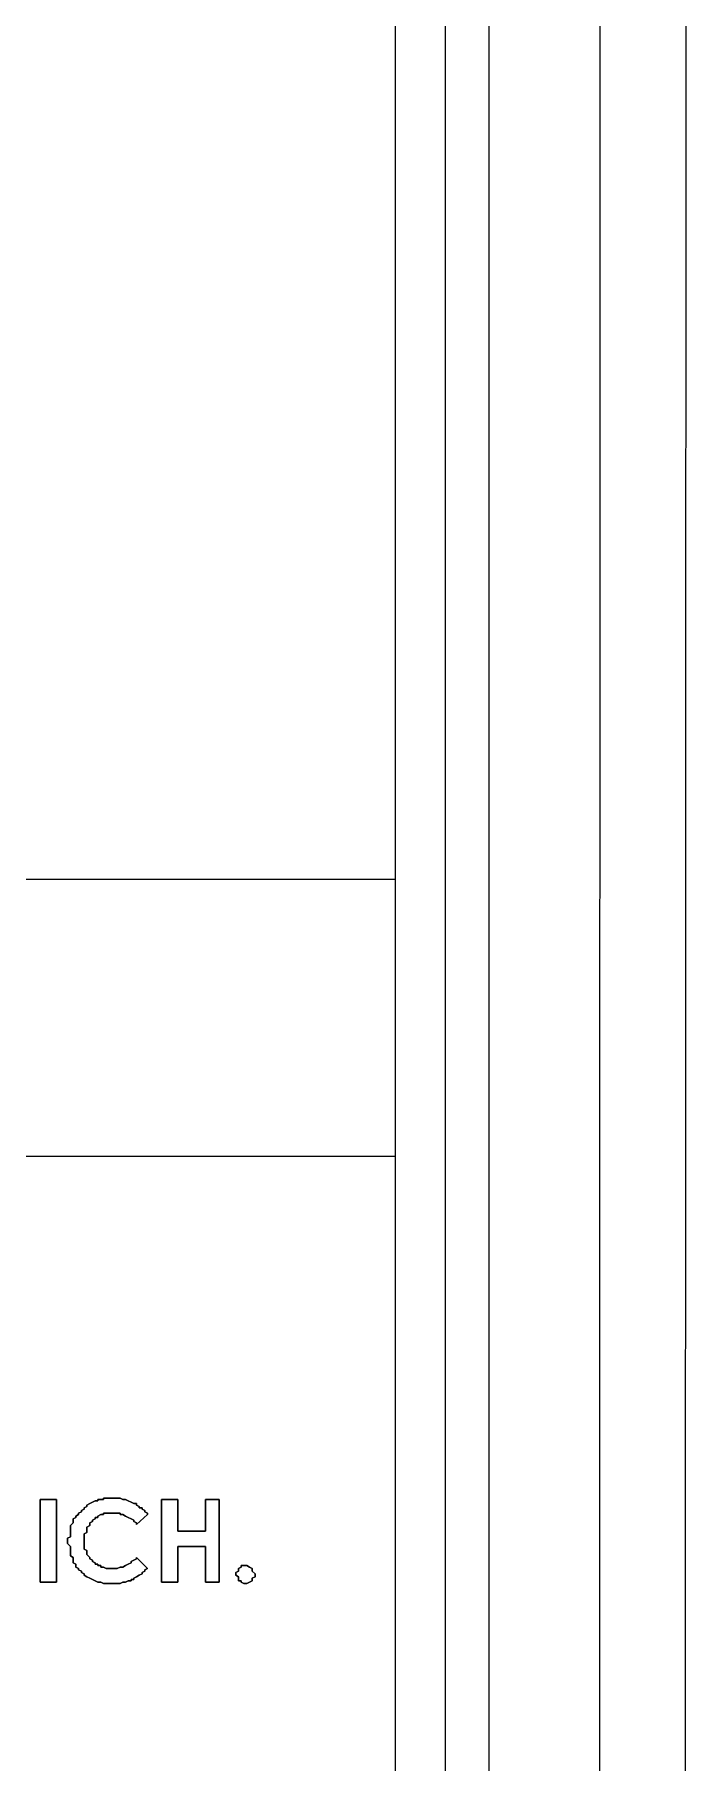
# Model space of a CAD drawing. Header units: metres. Extents: x 2.9 to 42.8, y 1.7 to 28.7.
# Drawn here: x 41.935 to 42.774, y 3.87 to 6.082 of the extents above; entities that cross this region are included whole.
import ezdxf

# ---------------------------------------------------------------- set-up
doc = ezdxf.new("R2010")
doc.units = ezdxf.units.M
doc.layers.add('AMARILLO', color=2, linetype='Continuous')
doc.layers.add('NEGRO', color=7, linetype='Continuous')
doc.layers.add('RGB_000_184_184', color=7, linetype='Continuous', true_color=0x00b8b8)

msp = doc.modelspace()

# ---------------------------------------------------------------- linework, layer by layer
at = {"layer": 'AMARILLO', "lineweight": -3}
for points in [[(42.3968, 5.0006), (41.6348, 5.0006)], [(42.3968, 4.6461), (40.8552, 4.6461)]]:
    msp.add_lwpolyline(points, dxfattribs=at)
at = {"layer": 'NEGRO', "lineweight": -3}
for points in [[(41.9418, 4.2069), (41.9418, 4.101), (41.9418, 4.2069)], [(41.9629, 4.2069), (41.9418, 4.2069), (41.9629, 4.2069)], [(41.9629, 4.101), (41.9629, 4.2069), (41.9629, 4.101)], [(42.0088, 4.2033), (42.0053, 4.2016), (42.0088, 4.2033)], [(42.0123, 4.2051), (42.0088, 4.2033), (42.0123, 4.2051)], [(42.0158, 4.2051), (42.0123, 4.2051), (42.0158, 4.2051)], [(42.0194, 4.2069), (42.0158, 4.2069), (42.0194, 4.2069)], [(42.0158, 4.2069), (42.0158, 4.2051), (42.0158, 4.2069)], [(42.0229, 4.2069), (42.0194, 4.2069), (42.0229, 4.2069)], [(42.0264, 4.2086), (42.0229, 4.2086), (42.0264, 4.2086)], [(42.0229, 4.2086), (42.0229, 4.2069), (42.0229, 4.2086)], [(42.0299, 4.2086), (42.0264, 4.2086), (42.0299, 4.2086)], [(42.0335, 4.2086), (42.0299, 4.2086), (42.0335, 4.2086)], [(42.037, 4.2086), (42.0335, 4.2086), (42.037, 4.2086)], [(42.0405, 4.2086), (42.037, 4.2086), (42.0405, 4.2086)], [(42.0441, 4.2086), (42.0405, 4.2086), (42.0441, 4.2086)], [(42.0476, 4.2069), (42.0441, 4.2086), (42.0476, 4.2069)], [(42.0511, 4.2069), (42.0476, 4.2069), (42.0511, 4.2069)], [(42.0546, 4.2051), (42.0511, 4.2069), (42.0546, 4.2051)], [(42.0582, 4.2033), (42.0546, 4.2051), (42.0582, 4.2033)], [(42.0617, 4.2016), (42.0582, 4.2033), (42.0617, 4.2016)], [(42.097, 4.2069), (42.097, 4.101), (42.097, 4.2069)], [(42.1181, 4.2069), (42.097, 4.2069), (42.1181, 4.2069)], [(42.1181, 4.1663), (42.1181, 4.2069), (42.1181, 4.1663)], [(42.1711, 4.2069), (42.1534, 4.2069), (42.1711, 4.2069)], [(42.1534, 4.2069), (42.1534, 4.1663), (42.1534, 4.2069)], [(42.1711, 4.101), (42.1711, 4.2069), (42.1711, 4.101)], [(41.9876, 4.1839), (41.9841, 4.1822), (41.9876, 4.1839)], [(41.9841, 4.1822), (41.9841, 4.1804), (41.9841, 4.1822)], [(41.9841, 4.1804), (41.9841, 4.1787), (41.9841, 4.1804)], [(41.9911, 4.1875), (41.9876, 4.1857), (41.9911, 4.1875)], [(41.9876, 4.1857), (41.9876, 4.1839), (41.9876, 4.1857)], [(41.9947, 4.191), (41.9911, 4.1892), (41.9947, 4.191)], [(41.9911, 4.1892), (41.9911, 4.1875), (41.9911, 4.1892)], [(41.9982, 4.1945), (41.9947, 4.1928), (41.9982, 4.1945)], [(41.9947, 4.1928), (41.9947, 4.191), (41.9947, 4.1928)], [(42.0017, 4.1981), (41.9982, 4.1963), (42.0017, 4.1981)], [(41.9982, 4.1963), (41.9982, 4.1945), (41.9982, 4.1963)], [(42.0053, 4.2016), (42.0017, 4.1998), (42.0053, 4.2016)], [(42.0017, 4.1998), (42.0017, 4.1981), (42.0017, 4.1998)], [(42.0088, 4.1804), (42.0123, 4.1822), (42.0088, 4.1804)], [(42.0088, 4.1787), (42.0088, 4.1804), (42.0088, 4.1787)], [(42.0123, 4.1822), (42.0123, 4.1839), (42.0123, 4.1822)], [(42.0123, 4.1839), (42.0158, 4.1839), (42.0123, 4.1839)], [(42.0158, 4.1857), (42.0194, 4.1875), (42.0158, 4.1857)], [(42.0158, 4.1839), (42.0158, 4.1857), (42.0158, 4.1839)], [(42.0194, 4.1875), (42.0229, 4.1875), (42.0194, 4.1875)], [(42.0229, 4.1875), (42.0229, 4.1892), (42.0229, 4.1875)], [(42.0229, 4.1892), (42.0264, 4.1892), (42.0229, 4.1892)], [(42.0264, 4.1892), (42.0299, 4.1892), (42.0264, 4.1892)], [(42.0299, 4.1892), (42.0335, 4.1892), (42.0299, 4.1892)], [(42.0335, 4.1892), (42.037, 4.1892), (42.0335, 4.1892)], [(42.037, 4.1892), (42.0405, 4.1892), (42.037, 4.1892)], [(42.0405, 4.1892), (42.0441, 4.1892), (42.0405, 4.1892)], [(42.0441, 4.1892), (42.0441, 4.1875), (42.0441, 4.1892)], [(42.0441, 4.1875), (42.0476, 4.1875), (42.0441, 4.1875)], [(42.0476, 4.1875), (42.0511, 4.1857), (42.0476, 4.1875)], [(42.0511, 4.1857), (42.0546, 4.1839), (42.0511, 4.1857)], [(42.0546, 4.1839), (42.0582, 4.1822), (42.0546, 4.1839)], [(42.0582, 4.1822), (42.0617, 4.1804), (42.0582, 4.1822)], [(42.0652, 4.2016), (42.0617, 4.2016), (42.0652, 4.2016)], [(42.0617, 4.1804), (42.0617, 4.1787), (42.0617, 4.1804)], [(42.0652, 4.1998), (42.0652, 4.2016), (42.0652, 4.1998)], [(42.0687, 4.1981), (42.0652, 4.1998), (42.0687, 4.1981)], [(42.0652, 4.1751), (42.0793, 4.1875), (42.0652, 4.1751)], [(42.0687, 4.1963), (42.0687, 4.1981), (42.0687, 4.1963)], [(42.0723, 4.1963), (42.0687, 4.1963), (42.0723, 4.1963)], [(42.0723, 4.1945), (42.0723, 4.1963), (42.0723, 4.1945)], [(42.0758, 4.1928), (42.0723, 4.1945), (42.0758, 4.1928)], [(42.0758, 4.191), (42.0758, 4.1928), (42.0758, 4.191)], [(42.0793, 4.1892), (42.0758, 4.191), (42.0793, 4.1892)], [(42.0793, 4.1875), (42.0793, 4.1892), (42.0793, 4.1875)], [(41.9806, 4.1593), (41.977, 4.1575), (41.9806, 4.1593)], [(41.9841, 4.1769), (41.9806, 4.1734), (41.9841, 4.1769)], [(41.9806, 4.1734), (41.9806, 4.1716), (41.9806, 4.1734)], [(41.9806, 4.1716), (41.9806, 4.1698), (41.9806, 4.1716)], [(41.9806, 4.1698), (41.9806, 4.1663), (41.9806, 4.1698)], [(41.9806, 4.1663), (41.9806, 4.1645), (41.9806, 4.1663)], [(41.9806, 4.1645), (41.9806, 4.1628), (41.9806, 4.1645)], [(41.9806, 4.1628), (41.9806, 4.1593), (41.9806, 4.1628)], [(41.9841, 4.1787), (41.9841, 4.1769), (41.9841, 4.1787)], [(41.9982, 4.1628), (42.0017, 4.1645), (41.9982, 4.1628)], [(41.9982, 4.161), (41.9982, 4.1628), (41.9982, 4.161)], [(41.9982, 4.1575), (41.9982, 4.161), (41.9982, 4.1575)], [(42.0017, 4.1716), (42.0053, 4.1734), (42.0017, 4.1716)], [(42.0017, 4.1698), (42.0017, 4.1716), (42.0017, 4.1698)], [(42.0017, 4.1681), (42.0017, 4.1698), (42.0017, 4.1681)], [(42.0017, 4.1645), (42.0017, 4.1681), (42.0017, 4.1645)], [(42.0053, 4.1769), (42.0088, 4.1787), (42.0053, 4.1769)], [(42.0053, 4.1751), (42.0053, 4.1769), (42.0053, 4.1751)], [(42.0053, 4.1734), (42.0053, 4.1751), (42.0053, 4.1734)], [(42.0617, 4.1787), (42.0652, 4.1769), (42.0617, 4.1787)], [(42.0652, 4.1769), (42.0652, 4.1751), (42.0652, 4.1769)], [(42.1534, 4.1663), (42.1181, 4.1663), (42.1534, 4.1663)], [(41.977, 4.1575), (41.977, 4.154), (41.977, 4.1575)], [(41.977, 4.154), (41.977, 4.1522), (41.977, 4.154)], [(41.977, 4.1522), (41.977, 4.1504), (41.977, 4.1522)], [(41.977, 4.1504), (41.9806, 4.1469), (41.977, 4.1504)], [(41.9806, 4.1469), (41.9806, 4.1451), (41.9806, 4.1469)], [(41.9806, 4.1451), (41.9806, 4.1416), (41.9806, 4.1451)], [(41.9806, 4.1416), (41.9806, 4.1398), (41.9806, 4.1416)], [(41.9806, 4.1398), (41.9806, 4.1363), (41.9806, 4.1398)], [(41.9806, 4.1363), (41.9806, 4.1346), (41.9806, 4.1363)], [(41.9982, 4.1557), (41.9982, 4.1575), (41.9982, 4.1557)], [(41.9982, 4.154), (41.9982, 4.1557), (41.9982, 4.154)], [(41.9982, 4.1522), (41.9982, 4.154), (41.9982, 4.1522)], [(41.9982, 4.1487), (41.9982, 4.1522), (41.9982, 4.1487)], [(41.9982, 4.1469), (41.9982, 4.1487), (41.9982, 4.1469)], [(41.9982, 4.1434), (41.9982, 4.1469), (41.9982, 4.1434)], [(42.0017, 4.1416), (41.9982, 4.1434), (42.0017, 4.1416)], [(42.0017, 4.1398), (42.0017, 4.1416), (42.0017, 4.1398)], [(42.0017, 4.1381), (42.0017, 4.1398), (42.0017, 4.1381)], [(42.0017, 4.1363), (42.0017, 4.1381), (42.0017, 4.1363)], [(42.0053, 4.1328), (42.0017, 4.1363), (42.0053, 4.1328)], [(42.1181, 4.101), (42.1181, 4.1469), (42.1181, 4.101)], [(42.1181, 4.1469), (42.1534, 4.1469), (42.1181, 4.1469)], [(42.1534, 4.1469), (42.1534, 4.101), (42.1534, 4.1469)], [(41.9806, 4.1346), (41.9841, 4.1328), (41.9806, 4.1346)], [(41.9841, 4.1328), (41.9841, 4.131), (41.9841, 4.1328)], [(41.9841, 4.131), (41.9841, 4.1275), (41.9841, 4.131)], [(41.9841, 4.1275), (41.9841, 4.1257), (41.9841, 4.1275)], [(41.9841, 4.1257), (41.9876, 4.124), (41.9841, 4.1257)], [(41.9876, 4.124), (41.9876, 4.1222), (41.9876, 4.124)], [(41.9876, 4.1222), (41.9876, 4.1204), (41.9876, 4.1222)], [(41.9876, 4.1204), (41.9911, 4.1187), (41.9876, 4.1204)], [(41.9911, 4.1187), (41.9911, 4.1169), (41.9911, 4.1187)], [(41.9911, 4.1169), (41.9947, 4.1152), (41.9911, 4.1169)], [(41.9947, 4.1152), (41.9947, 4.1134), (41.9947, 4.1152)], [(42.0053, 4.131), (42.0053, 4.1328), (42.0053, 4.131)], [(42.0088, 4.1293), (42.0053, 4.131), (42.0088, 4.1293)], [(42.0088, 4.1275), (42.0088, 4.1293), (42.0088, 4.1275)], [(42.0123, 4.1257), (42.0088, 4.1275), (42.0123, 4.1257)], [(42.0123, 4.124), (42.0123, 4.1257), (42.0123, 4.124)], [(42.0158, 4.124), (42.0123, 4.124), (42.0158, 4.124)], [(42.0158, 4.1222), (42.0158, 4.124), (42.0158, 4.1222)], [(42.0194, 4.1222), (42.0158, 4.1222), (42.0194, 4.1222)], [(42.0194, 4.1204), (42.0194, 4.1222), (42.0194, 4.1204)], [(42.0229, 4.1204), (42.0194, 4.1204), (42.0229, 4.1204)], [(42.0264, 4.1187), (42.0229, 4.1204), (42.0264, 4.1187)], [(42.0299, 4.1187), (42.0264, 4.1187), (42.0299, 4.1187)], [(42.0335, 4.1187), (42.0299, 4.1187), (42.0335, 4.1187)], [(42.037, 4.1187), (42.0335, 4.1187), (42.037, 4.1187)], [(42.0405, 4.1187), (42.037, 4.1187), (42.0405, 4.1187)], [(42.0441, 4.1204), (42.0405, 4.1187), (42.0441, 4.1204)], [(42.0476, 4.1204), (42.0441, 4.1204), (42.0476, 4.1204)], [(42.0511, 4.1222), (42.0476, 4.1204), (42.0511, 4.1222)], [(42.0546, 4.124), (42.0511, 4.1222), (42.0546, 4.124)], [(42.0582, 4.1257), (42.0546, 4.124), (42.0582, 4.1257)], [(42.0617, 4.1293), (42.0582, 4.1275), (42.0617, 4.1293)], [(42.0582, 4.1275), (42.0582, 4.1257), (42.0582, 4.1275)], [(42.0652, 4.131), (42.0617, 4.1293), (42.0652, 4.131)], [(42.0793, 4.1187), (42.0652, 4.1328), (42.0793, 4.1187)], [(42.0652, 4.1328), (42.0652, 4.131), (42.0652, 4.1328)], [(42.0723, 4.1134), (42.0758, 4.1152), (42.0723, 4.1134)], [(42.0758, 4.1169), (42.0793, 4.1187), (42.0758, 4.1169)], [(42.0758, 4.1152), (42.0758, 4.1169), (42.0758, 4.1152)], [(42.1957, 4.1152), (42.1922, 4.1134), (42.1957, 4.1152)], [(42.1993, 4.1204), (42.1957, 4.1187), (42.1993, 4.1204)], [(42.1957, 4.1187), (42.1957, 4.1152), (42.1957, 4.1187)], [(42.2028, 4.1222), (42.1993, 4.1222), (42.2028, 4.1222)], [(42.1993, 4.1222), (42.1993, 4.1204), (42.1993, 4.1222)], [(42.2063, 4.1222), (42.2028, 4.1222), (42.2063, 4.1222)], [(42.2099, 4.1204), (42.2063, 4.1222), (42.2099, 4.1204)], [(42.2134, 4.1187), (42.2099, 4.1204), (42.2134, 4.1187)], [(42.2134, 4.1169), (42.2134, 4.1187), (42.2134, 4.1169)], [(42.2134, 4.1152), (42.2134, 4.1169), (42.2134, 4.1152)], [(42.2169, 4.1116), (42.2134, 4.1152), (42.2169, 4.1116)], [(41.9418, 4.101), (41.9629, 4.101), (41.9418, 4.101)], [(41.9947, 4.1134), (41.9982, 4.1116), (41.9947, 4.1134)], [(41.9982, 4.1116), (41.9982, 4.1099), (41.9982, 4.1116)], [(41.9982, 4.1099), (42.0017, 4.1081), (41.9982, 4.1099)], [(42.0017, 4.1081), (42.0053, 4.1063), (42.0017, 4.1081)], [(42.0053, 4.1063), (42.0088, 4.1046), (42.0053, 4.1063)], [(42.0088, 4.1046), (42.0123, 4.1028), (42.0088, 4.1046)], [(42.0123, 4.1028), (42.0158, 4.101), (42.0123, 4.1028)], [(42.0158, 4.101), (42.0194, 4.101), (42.0158, 4.101)], [(42.0194, 4.101), (42.0229, 4.0993), (42.0194, 4.101)], [(42.0229, 4.0993), (42.0264, 4.0993), (42.0229, 4.0993)], [(42.0264, 4.0993), (42.0299, 4.0993), (42.0264, 4.0993)], [(42.0299, 4.0993), (42.0335, 4.0993), (42.0299, 4.0993)], [(42.0335, 4.0993), (42.037, 4.0993), (42.0335, 4.0993)], [(42.037, 4.0993), (42.0405, 4.0993), (42.037, 4.0993)], [(42.0405, 4.0993), (42.0441, 4.0993), (42.0405, 4.0993)], [(42.0441, 4.0993), (42.0476, 4.101), (42.0441, 4.0993)], [(42.0476, 4.101), (42.0511, 4.101), (42.0476, 4.101)], [(42.0511, 4.101), (42.0546, 4.1028), (42.0511, 4.101)], [(42.0546, 4.1028), (42.0582, 4.1028), (42.0546, 4.1028)], [(42.0582, 4.1028), (42.0582, 4.1046), (42.0582, 4.1028)], [(42.0582, 4.1046), (42.0617, 4.1046), (42.0582, 4.1046)], [(42.0617, 4.1063), (42.0652, 4.1081), (42.0617, 4.1063)], [(42.0617, 4.1046), (42.0617, 4.1063), (42.0617, 4.1046)], [(42.0652, 4.1081), (42.0687, 4.1099), (42.0652, 4.1081)], [(42.0687, 4.1099), (42.0723, 4.1116), (42.0687, 4.1099)], [(42.0723, 4.1116), (42.0723, 4.1134), (42.0723, 4.1116)], [(42.097, 4.101), (42.1181, 4.101), (42.097, 4.101)], [(42.1534, 4.101), (42.1711, 4.101), (42.1534, 4.101)], [(42.1922, 4.1134), (42.1922, 4.1116), (42.1922, 4.1134)], [(42.1922, 4.1116), (42.1922, 4.1099), (42.1922, 4.1116)], [(42.1922, 4.1099), (42.1957, 4.1081), (42.1922, 4.1099)], [(42.1957, 4.1081), (42.1957, 4.1046), (42.1957, 4.1081)], [(42.1957, 4.1046), (42.1957, 4.1028), (42.1957, 4.1046)], [(42.1957, 4.1028), (42.1993, 4.1028), (42.1957, 4.1028)], [(42.1993, 4.1028), (42.1993, 4.101), (42.1993, 4.1028)], [(42.1993, 4.101), (42.2028, 4.0993), (42.1993, 4.101)], [(42.2028, 4.0993), (42.2063, 4.0993), (42.2028, 4.0993)], [(42.2063, 4.0993), (42.2099, 4.101), (42.2063, 4.0993)], [(42.2099, 4.101), (42.2134, 4.1028), (42.2099, 4.101)], [(42.2134, 4.1063), (42.2169, 4.1081), (42.2134, 4.1063)], [(42.2134, 4.1046), (42.2134, 4.1063), (42.2134, 4.1046)], [(42.2134, 4.1028), (42.2134, 4.1046), (42.2134, 4.1028)], [(42.2169, 4.1081), (42.2169, 4.1116), (42.2169, 4.1081)]]:
    msp.add_lwpolyline(points, dxfattribs=at)
at = {"layer": 'RGB_000_184_184', "lineweight": -3}
for points in [[(42.6614, 27.7689), (42.6649, 27.6966), (42.7743, 27.6966), (42.7673, 2.5065), (42.6579, 2.7711), (42.6649, 27.6966)], [(42.5168, 2.9704), (42.5168, 6.9462), (42.5132, 7.0362)], [(42.3968, 2.9616), (42.3968, 6.9462)], [(42.4603, 6.9462), (42.4603, 2.9651)]]:
    msp.add_lwpolyline(points, dxfattribs=at)

doc.saveas('drawing.dxf')
